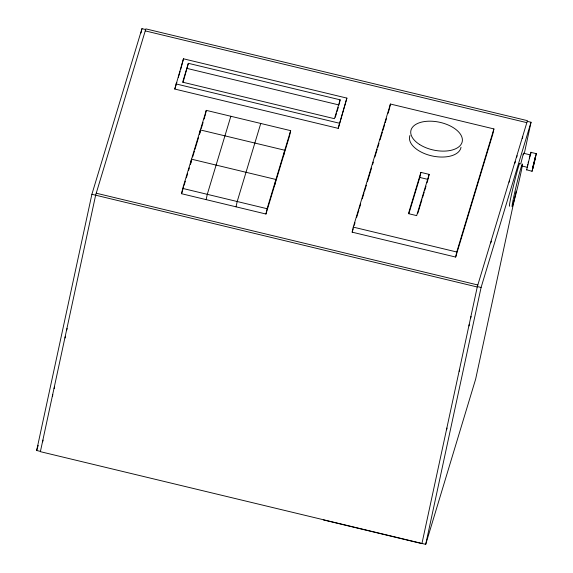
<?xml version="1.0" encoding="UTF-8"?>
<svg xmlns="http://www.w3.org/2000/svg" width="573" height="573" viewBox="0 0 573 573"><rect width="100%" height="100%" fill="white"/><g stroke="black" fill="none" stroke-linecap="round" stroke-linejoin="round"><path stroke-width="0.86" d="M533.141 165.676L532.689 168.584L533.04 167.631M534.473 162.138L535.626 156.164L534.981 158.148M523.235 154.889L523.457 153.235L530.297 154.882L529.302 158.191M530.627 154.538L530.877 153.192M532.74 167.868L532.911 166.929M535.576 156.88L535.146 159.065M520.721 164L523.457 153.235M527.819 164.394L527.339 167.295L521.351 165.855M40.404 451.395L36.658 450.493L91.888 194.29L141.961 28.65L145.707 29.552M42.674 441.819L43.047 440.071M52.444 396.452L52.823 394.711M54.134 388.601L54.514 386.861M65.035 338.006L65.415 336.265M66.726 330.155L67.105 328.415M141.015 33.019L141.961 28.65M174.779 89.051L183.467 58.797L346.894 98.105L338.206 128.359L174.779 89.051L176.799 82.362M183.467 58.797L180.588 69.813M183.031 82.412L188.352 63.317L340.133 99.824L339.209 104.114M181.562 193.717L182.708 188.417L206.273 110.36L290.669 130.658L289.523 135.966L265.958 214.023L181.562 193.717L183.582 187.034M199.383 134.483L200.364 129.942L284.76 150.241L283.614 155.541M205.127 115.667L206.273 110.36M206.137 199.633L207.283 194.326L230.847 116.276M236.047 206.824L237.193 201.524L260.758 123.467M265.958 214.023L267.104 208.715L290.669 130.658M274.789 184.778L275.928 179.478L191.532 159.179L190.394 164.48L191.654 160.304M338.206 128.359L346.894 98.105M352.173 232.172L353.262 227.109L390.421 104.035L493.912 128.925L492.823 133.982L455.664 257.062L352.173 232.172L353.204 228.749M389.518 108.247L390.421 104.035M419.808 177.451L420.897 172.387L429.134 174.371L428.038 179.428L419.808 177.451L408.878 213.657M455.664 257.062L456.753 251.998L493.912 128.925M421.964 543.448L477.345 286.564L481.091 287.467L531.028 122.242L527.289 121.34M446.625 429.786L447.004 428.045M459.217 371.34L459.596 369.599M468.986 325.98L469.366 324.239M470.684 318.13L471.056 316.389M91.888 194.29L477.216 286.987L527.432 120.659L145.85 28.879L95.634 195.207L40.375 451.667L425.71 544.35L481.091 287.467M516.151 191.267L475.647 379.125L425.71 544.35M524.252 153.7L531.028 122.242M533.177 165.683L533.47 164.2M528.148 162.925L528.521 161.321M533.499 164.207L534.652 159.48M534.444 162.13L533.012 167.624M534.623 159.473L535.01 158.155M533.334 166.6L533.692 165.275M36.658 450.493L38.205 445.371M178.318 77.341L180.087 71.482M188.352 63.317L182.651 82.183L334.439 118.69L340.133 99.824M184.083 185.366L185.344 181.19M186.354 177.845L187.615 173.669M188.624 170.331L189.384 167.825M192.664 156.966L194.426 151.114M194.927 149.446L198.459 137.749M199.476 134.39L200.249 131.84M201.273 128.431L203.071 122.472M204.103 119.069L204.876 116.512M335.305 117.279L336.544 113.182M337.046 111.542L338.278 107.438M354.236 225.332L355.009 222.768M356.564 217.64L358.884 209.947M359.4 208.235L360.689 203.967M362.236 198.838L364.041 192.85M364.564 191.146L366.369 185.158M367.4 181.741L371.526 168.068M372.557 164.644L373.331 162.08M374.885 156.952L377.206 149.259M377.722 147.555L379.011 143.279M380.042 139.862L382.363 132.17M382.886 130.458L384.691 124.477M385.206 122.765L386.496 118.496M388.043 113.368L389.332 109.092M420.897 172.387L408.442 213.643L416.678 215.627L429.134 174.371M417.875 213.106L421.943 199.633M422.451 197.95L424.228 192.055M424.736 190.372L426.004 186.168M427.021 182.794L427.787 180.273M490.81 242.866L491.326 241.161M509.125 182.214L509.641 180.502M514.798 163.42L515.313 161.708M516.602 157.439L517.118 155.727M522.282 138.637L522.798 136.933M530.949 152.16L526.651 169.794L532.045 171.298L536.342 153.664L530.985 152.382M526.687 170.009L526.874 169.622M536.307 153.449L532.045 171.298M145.241 30.885L526.831 122.658M187.235 68.466L339.023 104.974M175.89 83.894L339.316 123.202M353.262 227.109L456.753 251.998M182.708 188.417L267.104 208.715M96.235 193.201L477.825 284.982M323.494 519.94L422.093 543.662M461.021 147.247A26.251 14.225 12.2 0 1 431.612 155.835A26.251 14.225 12.2 0 1 409.939 135.472M509.504 206.165A22.032 0.817 -76.5 0 1 513.988 183.747A22.032 0.817 -76.5 0 1 519.775 163.742M419.551 144.475A26.251 14.225 12.2 0 0 461.91 142.756A26.251 14.225 12.2 0 0 428.232 121.211A26.251 14.225 12.2 0 0 419.551 144.475M514.504 199.318A22.032 0.817 -76.5 0 0 522.411 164.379A22.032 0.817 -76.5 0 0 514.683 192.65A22.032 0.817 -76.5 0 0 514.504 199.318"/></g></svg>
